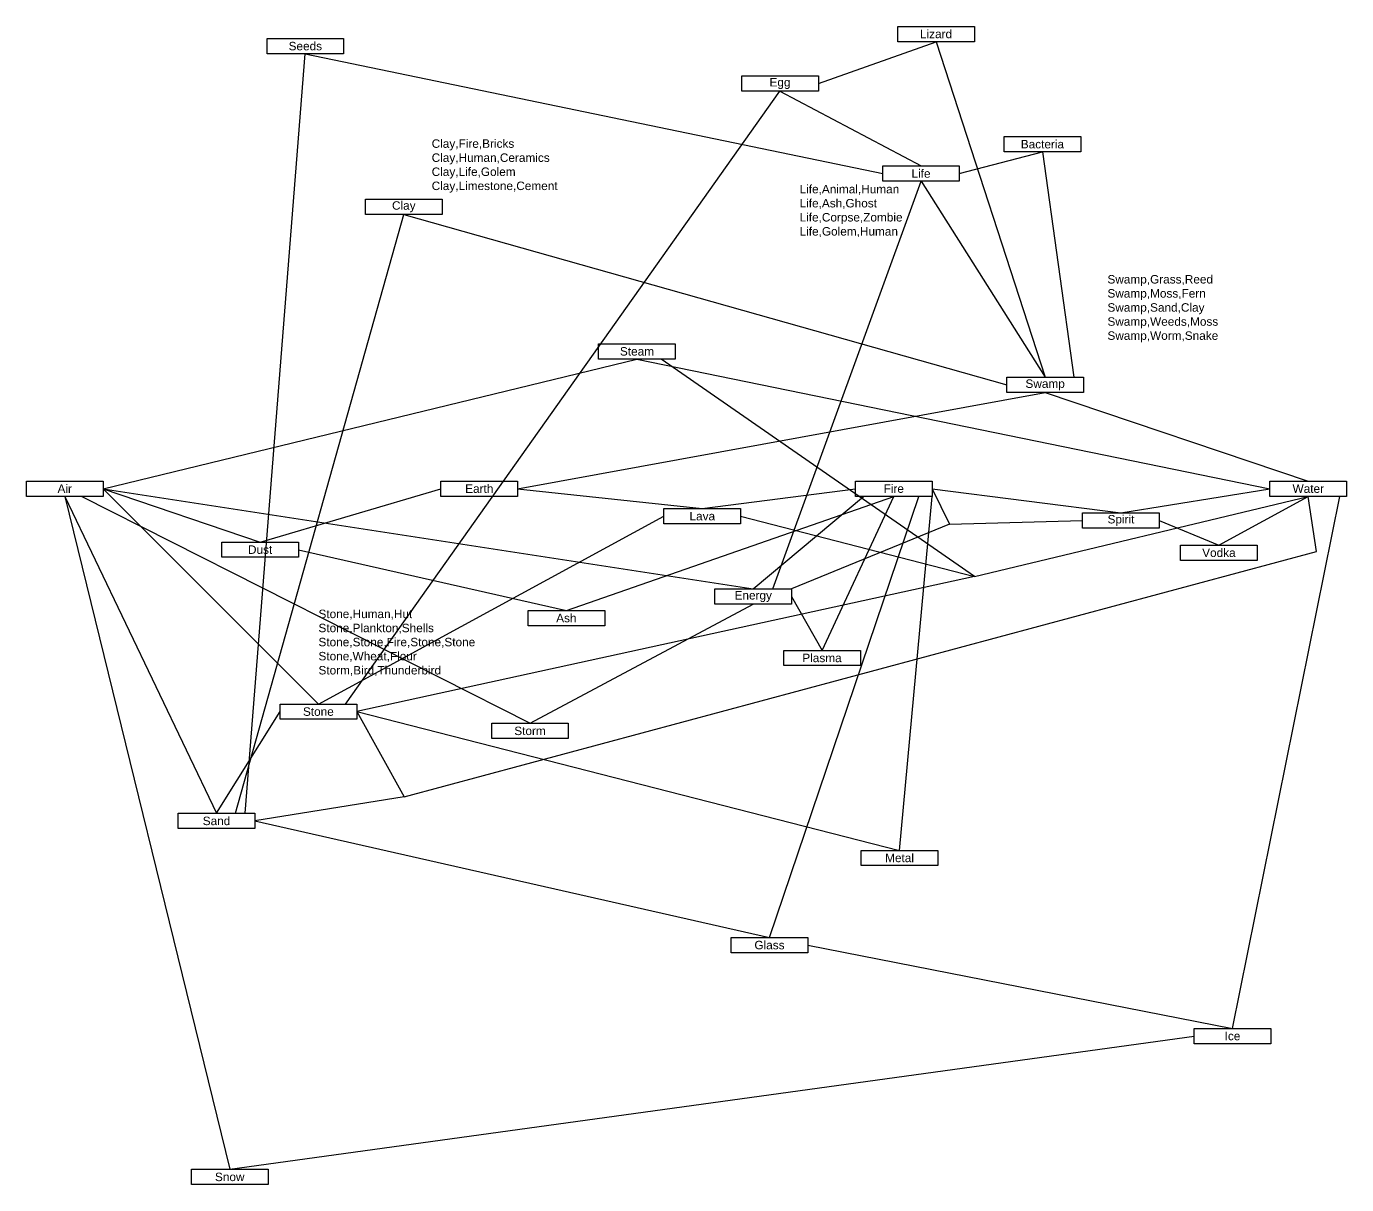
# Model space of a CAD drawing. Header units: millimetres. Extents: x 1066 to 3127, y 223 to 2380.
# Drawn here: x 1595.2 to 1985.9, y 617 to 959.8 of the extents above; entities that cross this region are included whole.
import ezdxf

# ---------------------------------------------------------------- set-up
doc = ezdxf.new("R2010")
doc.units = ezdxf.units.MM
doc.styles.get("Standard").update_dxf_attribs({"font": 'arial.ttf'})

msp = doc.modelspace()

# ---------------------------------------------------------------- linework, layer by layer
for p, q in [((1829.56, 942.87), (1864.39, 955.24)), ((1864.39, 955.24), (1896.69, 855.93)), ((1659.92, 726.89), (1677.72, 951.66)), ((1677.72, 951.66), (1848.6, 916.22)), ((1689.6, 759.24), (1818.21, 940.6)), ((1818.21, 940.6), (1859.95, 918.48)), ((1871.29, 916.22), (1895.89, 922.64)), ((1895.89, 922.64), (1905.2, 855.93)), ((1816.11, 793.3), (1859.95, 913.96)), ((1859.95, 913.96), (1896.69, 855.93)), ((1657.01, 726.89), (1706.87, 904.13)), ((1706.87, 904.13), (1885.34, 853.67)), ((1617.85, 822.96), (1775.88, 861.33)), ((1775.88, 861.33), (1963.22, 822.96)), ((1740.54, 822.96), (1896.69, 851.41)), ((1896.69, 851.41), (1974.57, 825.22)), ((1606.51, 820.7), (1651.43, 726.89)), ((1606.51, 820.7), (1655.35, 621.54)), ((1611.53, 820.7), (1744.22, 753.54)), ((1617.85, 822.96), (1664.34, 807.17)), ((1617.85, 822.96), (1810.29, 793.3)), ((1617.85, 822.96), (1681.58, 759.24)), ((1664.34, 807.17), (1717.85, 822.96)), ((1740.54, 822.96), (1795.22, 817.08)), ((1754.98, 786.93), (1851.88, 820.7)), ((1795.22, 817.08), (1840.54, 822.96)), ((1810.29, 793.3), (1842.96, 820.7)), ((1815.1, 690.15), (1859.32, 820.7)), ((1830.65, 775.12), (1851.88, 820.7)), ((1853.6, 715.93), (1863.22, 820.7)), ((1863.22, 822.96), (1919.13, 815.81)), ((1863.22, 822.96), (1868.34, 812.49)), ((1875.8, 796.94), (1974.57, 820.7)), ((1919.13, 815.81), (1963.22, 822.96)), ((1948.12, 806.25), (1974.57, 820.7)), ((1952.14, 663.23), (1983.87, 820.7)), ((1977, 804.35), (1974.57, 820.7)), ((1681.58, 759.24), (1783.87, 814.82)), ((1806.56, 814.82), (1875.8, 796.94)), ((1868.34, 812.49), (1907.79, 813.55)), ((1930.47, 813.55), (1948.12, 806.25)), ((1675.68, 804.91), (1754.98, 786.93)), ((1706.94, 731.76), (1977, 804.35)), ((1821.64, 791.04), (1830.65, 775.12)), ((1744.22, 753.54), (1810.29, 788.78)), ((1651.43, 726.89), (1670.23, 756.98)), ((1692.92, 756.98), (1853.6, 715.93)), ((1692.92, 756.98), (1706.94, 731.76)), ((1662.77, 724.63), (1815.1, 690.15)), ((1826.44, 687.89), (1952.14, 663.23)), ((1655.35, 621.54), (1940.8, 660.97))]:
    msp.add_line(p, q)
at = {"color": 82}
for p, q in [((1875.8, 796.94), (1783.04, 861.33)), ((1868.34, 812.49), (1821.64, 793.3)), ((1875.8, 796.94), (1692.92, 756.98)), ((1706.94, 731.76), (1662.77, 724.63))]:
    msp.add_line(p, q, dxfattribs=at)
for points in [[(1853.05, 959.77), (1875.74, 959.77), (1875.74, 955.24), (1853.05, 955.24)], [(1666.38, 956.19), (1689.06, 956.19), (1689.06, 951.66), (1666.38, 951.66)], [(1806.87, 945.13), (1829.56, 945.13), (1829.56, 940.6), (1806.87, 940.6)], [(1884.55, 927.17), (1907.24, 927.17), (1907.24, 922.64), (1884.55, 922.64)], [(1848.6, 918.48), (1871.29, 918.48), (1871.29, 913.96), (1848.6, 913.96)], [(1695.52, 908.66), (1718.21, 908.66), (1718.21, 904.13), (1695.52, 904.13)], [(1764.53, 865.85), (1787.22, 865.85), (1787.22, 861.33), (1764.53, 861.33)], [(1885.34, 855.93), (1908.03, 855.93), (1908.03, 851.41), (1885.34, 851.41)], [(1595.17, 825.22), (1617.85, 825.22), (1617.85, 820.7), (1595.17, 820.7)], [(1717.85, 825.22), (1740.54, 825.22), (1740.54, 820.7), (1717.85, 820.7)], [(1840.54, 825.22), (1863.22, 825.22), (1863.22, 820.7), (1840.54, 820.7)], [(1963.22, 825.22), (1985.91, 825.22), (1985.91, 820.7), (1963.22, 820.7)], [(1783.87, 817.08), (1806.56, 817.08), (1806.56, 812.56), (1783.87, 812.56)], [(1907.79, 815.81), (1930.47, 815.81), (1930.47, 811.28), (1907.79, 811.28)], [(1652.99, 807.17), (1675.68, 807.17), (1675.68, 802.65), (1652.99, 802.65)], [(1936.78, 806.25), (1959.47, 806.25), (1959.47, 801.73), (1936.78, 801.73)], [(1798.95, 793.3), (1821.64, 793.3), (1821.64, 788.78), (1798.95, 788.78)], [(1743.64, 786.93), (1766.32, 786.93), (1766.32, 782.41), (1743.64, 782.41)], [(1819.31, 775.12), (1842, 775.12), (1842, 770.6), (1819.31, 770.6)], [(1670.23, 759.24), (1692.92, 759.24), (1692.92, 754.71), (1670.23, 754.71)], [(1732.88, 753.54), (1755.56, 753.54), (1755.56, 749.02), (1732.88, 749.02)], [(1640.08, 726.89), (1662.77, 726.89), (1662.77, 722.36), (1640.08, 722.36)], [(1842.25, 715.93), (1864.94, 715.93), (1864.94, 711.41), (1842.25, 711.41)], [(1803.75, 690.15), (1826.44, 690.15), (1826.44, 685.63), (1803.75, 685.63)], [(1940.8, 663.23), (1963.49, 663.23), (1963.49, 658.71), (1940.8, 658.71)], [(1644.01, 621.54), (1666.69, 621.54), (1666.69, 617.02), (1644.01, 617.02)]]:
    msp.add_lwpolyline(points, close=True)

# ---------------------------------------------------------------- texts
at = {"char_height": 2.5}
for s, insert, width, attachment_point in [('Lizard', (1864.39, 957.51), 22.686, 5), ('Seeds', (1677.72, 953.93), 22.686, 5), ('Egg', (1818.21, 942.87), 22.686, 5), ('Clay,Fire,Bricks\\PClay,Human,Ceramics\\PClay,Life,Golem\\PClay,Limestone,Cement', (1715.12, 926.34), 38.9238, 1), ('Bacteria', (1895.89, 924.9), 22.686, 5), ('Life', (1859.95, 916.22), 22.686, 5), ('Life,Animal,Human\\PLife,Ash,Ghost\\PLife,Corpse,Zombie\\PLife,Golem,Human', (1824.01, 912.87), 31.5788, 1), ('Clay', (1706.87, 906.39), 22.686, 5), ('\\PSwamp,Grass,Reed\\PSwamp,Moss,Fern\\PSwamp,Sand,Clay\\PSwamp,Weeds,Moss\\PSwamp,Worm,Snake', (1915.13, 890.35), 34.134, 1), ('Steam', (1775.88, 863.59), 22.686, 5), ('Swamp', (1896.69, 853.67), 22.686, 5), ('Air', (1606.51, 822.96), 22.686, 5), ('Earth', (1729.2, 822.96), 22.686, 5), ('Fire', (1851.88, 822.96), 22.686, 5), ('Water', (1974.57, 822.96), 22.686, 5), ('Lava', (1795.22, 814.82), 22.686, 5), ('Spirit', (1919.13, 813.55), 22.686, 5), ('Dust', (1664.34, 804.91), 22.686, 5), ('Vodka', (1948.12, 803.99), 22.686, 5), ('Energy', (1810.29, 791.04), 22.686, 5), ('Stone,Human,Hut\\PStone,Plankton,Shells\\PStone,Stone,Fire,Stone,Stone\\PStone,Wheat,Flour\\PStorm,Bird,Thunderbird', (1681.61, 787.16), 48.4067, 1), ('Ash', (1754.98, 784.67), 22.686, 5), ('Plasma', (1830.65, 772.86), 22.686, 5), ('Stone', (1681.58, 756.98), 22.686, 5), ('Storm', (1744.22, 751.28), 22.686, 5), ('Sand', (1651.43, 724.63), 22.686, 5), ('Metal', (1853.6, 713.67), 22.686, 5), ('Glass', (1815.1, 687.89), 22.686, 5), ('Ice', (1952.14, 660.97), 22.686, 5), ('Snow', (1655.35, 619.28), 22.686, 5)]:
    msp.add_mtext(s, dxfattribs=dict(at, insert=insert, width=width, attachment_point=attachment_point))

doc.saveas('drawing.dxf')
